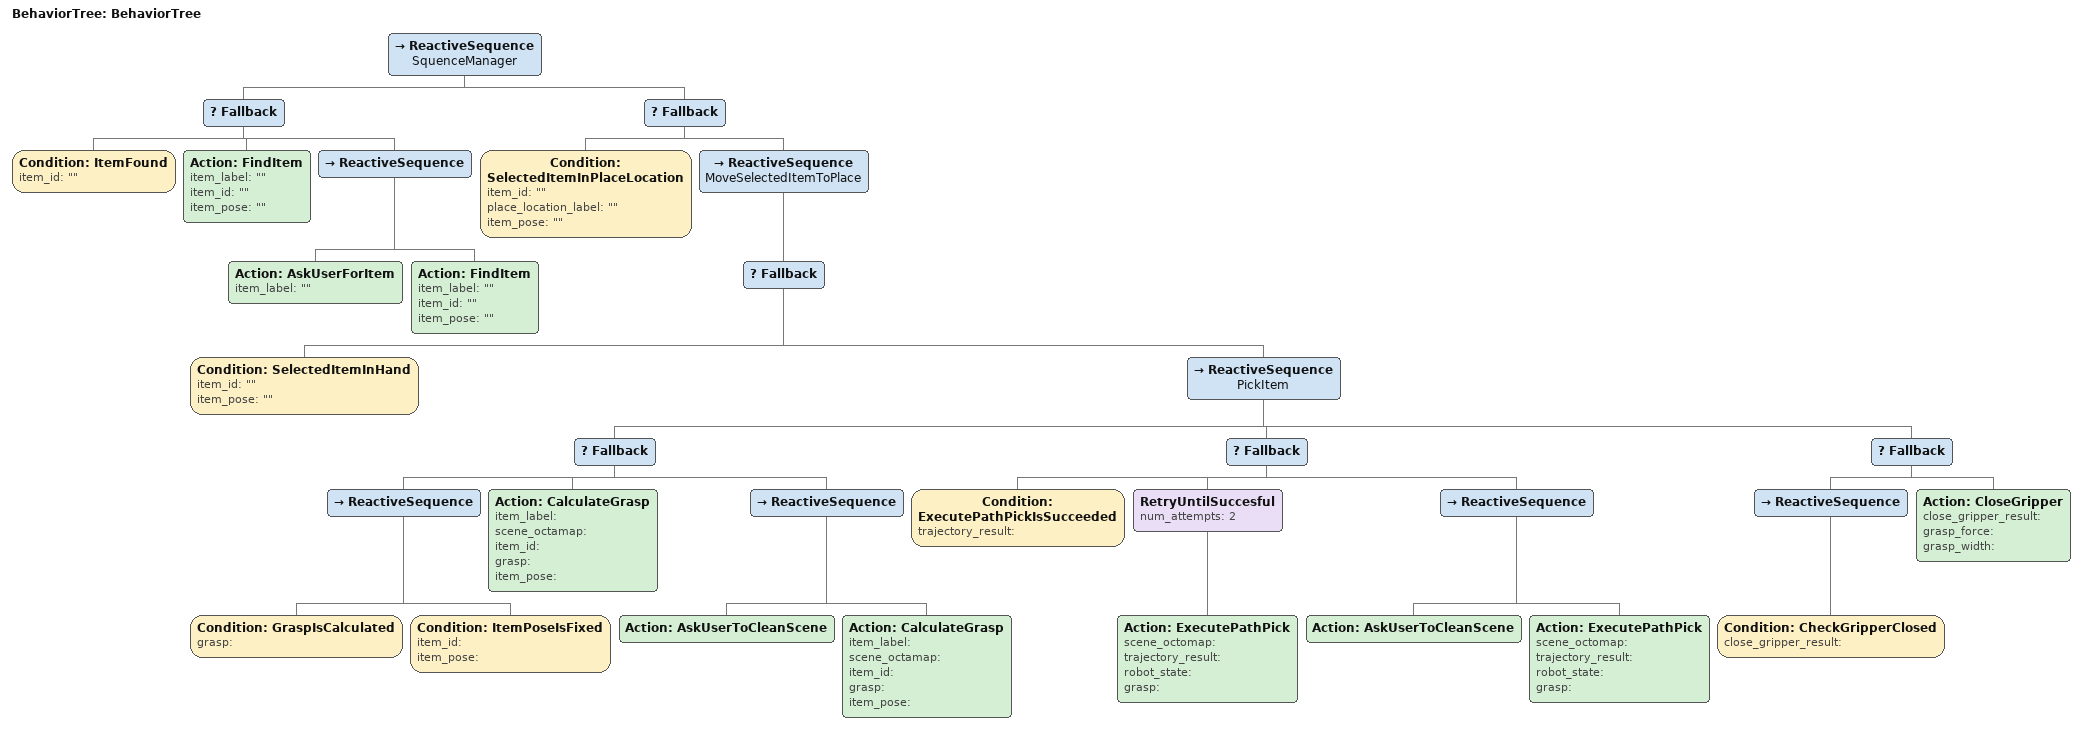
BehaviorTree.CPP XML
<root main_tree_to_execute="BehaviorTree">
    <BehaviorTree ID="BehaviorTree">
        <ReactiveSequence name="SquenceManager">
            <Fallback>
                <Condition ID="ItemFound" item_id="&quot;&quot;"/>
                <Action item_label="&quot;&quot;" ID="FindItem" item_id="&quot;&quot;" item_pose="&quot;&quot;"/>
                <ReactiveSequence>
                    <Action item_label="&quot;&quot;" ID="AskUserForItem"/>
                    <Action item_label="&quot;&quot;" ID="FindItem" item_id="&quot;&quot;" item_pose="&quot;&quot;"/>
                </ReactiveSequence>
            </Fallback>
            <Fallback>
                <Condition ID="SelectedItemInPlaceLocation" item_id="&quot;&quot;" place_location_label="&quot;&quot;" item_pose="&quot;&quot;"/>
                <ReactiveSequence name="MoveSelectedItemToPlace">
                    <Fallback>
                        <Condition ID="SelectedItemInHand" item_id="&quot;&quot;" item_pose="&quot;&quot;"/>
                        <ReactiveSequence name="PickItem">
                            <Fallback>
                                <ReactiveSequence>
                                    <Condition ID="GraspIsCalculated" grasp=""/>
                                    <Condition ID="ItemPoseIsFixed" item_id="" item_pose=""/>
                                </ReactiveSequence>
                                <Action item_label="" scene_octamap="" ID="CalculateGrasp" item_id="" grasp="" item_pose=""/>
                                <ReactiveSequence>
                                    <Action ID="AskUserToCleanScene"/>
                                    <Action item_label="" scene_octamap="" ID="CalculateGrasp" item_id="" grasp="" item_pose=""/>
                                </ReactiveSequence>
                            </Fallback>
                            <Fallback>
                                <Condition trajectory_result="" ID="ExecutePathPickIsSucceeded"/>
                                <RetryUntilSuccesful num_attempts="2">
                                    <Action scene_octomap="" trajectory_result="" ID="ExecutePathPick" robot_state="" grasp=""/>
                                </RetryUntilSuccesful>
                                <ReactiveSequence>
                                    <Action ID="AskUserToCleanScene"/>
                                    <Action scene_octomap="" trajectory_result="" ID="ExecutePathPick" robot_state="" grasp=""/>
                                </ReactiveSequence>
                            </Fallback>
                            <Fallback>
                                <ReactiveSequence>
                                    <Condition ID="CheckGripperClosed" close_gripper_result=""/>
                                </ReactiveSequence>
                                <Action ID="CloseGripper" close_gripper_result="" grasp_force="" grasp_width=""/>
                            </Fallback>
                        </ReactiveSequence>
                    </Fallback>
                </ReactiveSequence>
            </Fallback>
        </ReactiveSequence>
    </BehaviorTree>
</root>
